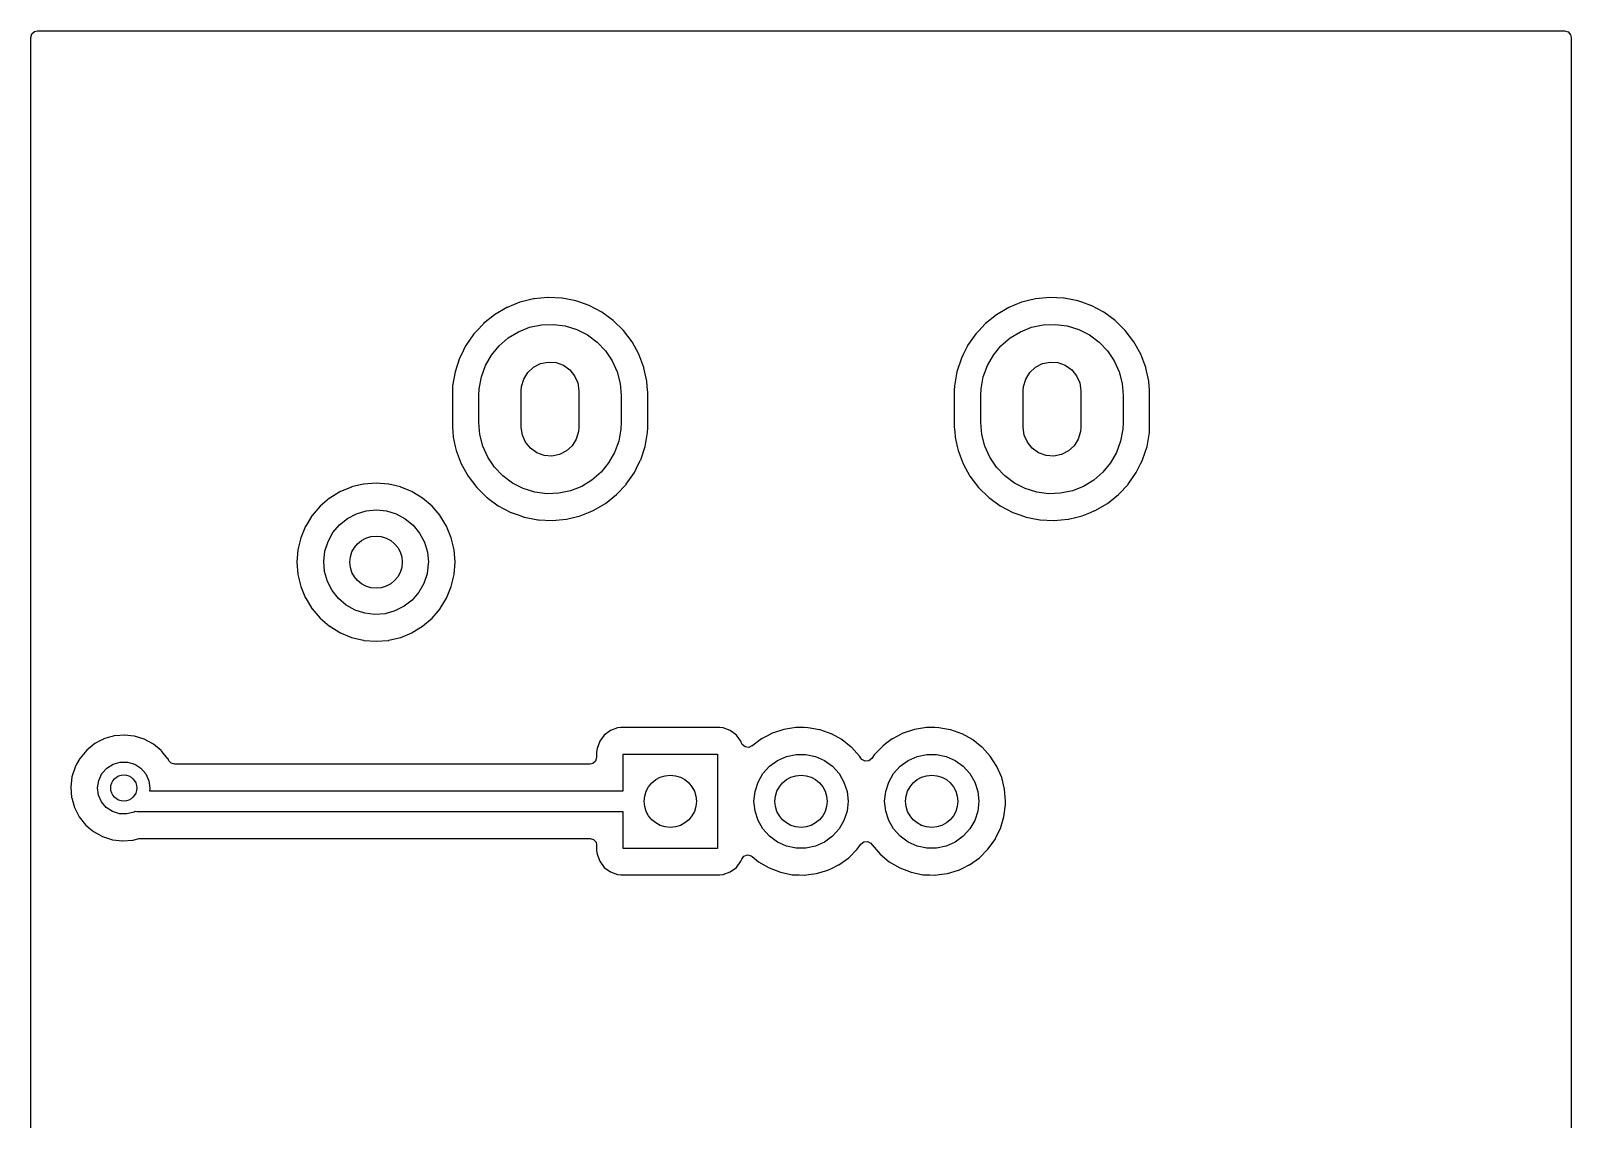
# Model space of a CAD drawing. Extents: x 87 to 116, y -228 to -39.
# Drawn here: x 86.87 to 116.33, y -59.42 to -38.61 of the extents above; entities that cross this region are included whole.
import ezdxf

# ---------------------------------------------------------------- set-up
doc = ezdxf.new("R2010")
doc.units = 0
doc.layers.add('BLACK', color=7, linetype='CONTINUOUS')

msp = doc.modelspace()

# ---------------------------------------------------------------- linework, layer by layer
at = {"layer": 'BLACK', "linetype": 'CONTINUOUS'}
for p, q in [((86.8685, -38.7345), (86.8885, -38.6664)), ((86.8685, -227.965), (86.8685, -38.7345)), ((86.8885, -38.6664), (86.9422, -38.6199)), ((86.9422, -38.6199), (86.9945, -38.6085)), ((86.9945, -38.6085), (116.206, -38.6085)), ((116.206, -38.6085), (116.274, -38.6285)), ((116.274, -38.6285), (116.32, -38.6822)), ((116.32, -38.6822), (116.331, -38.7345)), ((116.331, -38.7345), (116.331, -227.965)), ((95.9728, -43.899), (95.7388, -44.036)), ((95.9771, -43.8973), (95.9728, -43.899)), ((96.2199, -43.7989), (95.9771, -43.8973)), ((96.2242, -43.7972), (96.2199, -43.7989)), ((96.2199, -43.7989), (96.2199, -43.7989)), ((96.3531, -43.7656), (96.2242, -43.7972)), ((96.4831, -43.7338), (96.3531, -43.7656)), ((96.4876, -43.7327), (96.4831, -43.7338)), ((96.4831, -43.7338), (96.4831, -43.7338)), ((96.7575, -43.707), (96.4876, -43.7327)), ((96.7621, -43.7072), (96.7575, -43.707)), ((97.0238, -43.7202), (96.7621, -43.7072)), ((96.7621, -43.7072), (96.7621, -43.7072)), ((97.0283, -43.7205), (97.0238, -43.7202)), ((97.0238, -43.7202), (97.0238, -43.7202)), ((97.0328, -43.7213), (97.0283, -43.7205)), ((97.1963, -43.7536), (97.0328, -43.7213)), ((97.0328, -43.7213), (97.0328, -43.7213)), ((97.2944, -43.7729), (97.1963, -43.7536)), ((97.368, -43.7989), (97.2944, -43.7729)), ((97.5457, -43.8617), (97.368, -43.7989)), ((97.5458, -43.8617), (97.5457, -43.8617)), ((97.5501, -43.8632), (97.5458, -43.8617)), ((97.79, -43.9895), (97.5501, -43.8632)), ((105.573, -43.899), (105.339, -44.036)), ((105.577, -43.8973), (105.573, -43.899)), ((105.82, -43.7989), (105.577, -43.8973)), ((105.824, -43.7972), (105.82, -43.7989)), ((105.82, -43.7989), (105.82, -43.7989)), ((105.953, -43.7656), (105.824, -43.7972)), ((106.083, -43.7338), (105.953, -43.7656)), ((106.088, -43.7327), (106.083, -43.7338)), ((106.083, -43.7338), (106.083, -43.7338)), ((106.357, -43.707), (106.088, -43.7327)), ((106.362, -43.7072), (106.357, -43.707)), ((106.624, -43.7202), (106.362, -43.7072)), ((106.362, -43.7072), (106.362, -43.7072)), ((106.628, -43.7205), (106.624, -43.7202)), ((106.624, -43.7202), (106.624, -43.7202)), ((106.633, -43.7213), (106.628, -43.7205)), ((106.796, -43.7536), (106.633, -43.7213)), ((106.633, -43.7213), (106.633, -43.7213)), ((106.894, -43.7729), (106.796, -43.7536)), ((106.968, -43.7989), (106.894, -43.7729)), ((107.146, -43.8617), (106.968, -43.7989)), ((107.15, -43.8632), (107.146, -43.8617)), ((107.146, -43.8617), (107.146, -43.8617)), ((107.39, -43.9895), (107.15, -43.8632)), ((95.7388, -44.036), (95.5271, -44.2054)), ((98.0093, -44.149), (97.79, -43.9895)), ((98.2032, -44.3386), (98.0093, -44.149)), ((105.339, -44.036), (105.127, -44.2054)), ((107.609, -44.149), (107.39, -43.9895)), ((107.803, -44.3386), (107.609, -44.149)), ((95.342, -44.4035), (95.1874, -44.6263)), ((95.3992, -44.3422), (95.342, -44.4035)), ((95.5239, -44.2087), (95.3992, -44.3422)), ((95.5271, -44.2054), (95.5239, -44.2087)), ((95.825, -44.6319), (95.9987, -44.4811)), ((95.9987, -44.4811), (96.1953, -44.3618)), ((96.1953, -44.3618), (96.4092, -44.2774)), ((96.4092, -44.2774), (96.6343, -44.2301)), ((96.6343, -44.2301), (96.8641, -44.2215)), ((96.8641, -44.2215), (97.092, -44.2517)), ((97.092, -44.2517), (97.3117, -44.3199)), ((97.3117, -44.3199), (97.5167, -44.4241)), ((97.5167, -44.4241), (97.7012, -44.5614)), ((98.3677, -44.5541), (98.2032, -44.3386)), ((104.942, -44.4035), (104.787, -44.6263)), ((104.999, -44.3422), (104.942, -44.4035)), ((105.124, -44.2087), (104.999, -44.3422)), ((105.127, -44.2054), (105.124, -44.2087)), ((105.425, -44.6319), (105.599, -44.4811)), ((105.599, -44.4811), (105.795, -44.3618)), ((105.795, -44.3618), (106.009, -44.2774)), ((106.009, -44.2774), (106.234, -44.2301)), ((106.234, -44.2301), (106.464, -44.2215)), ((106.464, -44.2215), (106.692, -44.2517)), ((106.692, -44.2517), (106.912, -44.3199)), ((106.912, -44.3199), (107.117, -44.4241)), ((107.117, -44.4241), (107.301, -44.5614)), ((107.968, -44.5541), (107.803, -44.3386)), ((95.1854, -44.6304), (95.1033, -44.7955)), ((95.1874, -44.6263), (95.1854, -44.6304)), ((95.1854, -44.6304), (95.1854, -44.6304)), ((95.6792, -44.8097), (95.825, -44.6319)), ((97.7012, -44.5614), (97.8599, -44.7278)), ((97.8599, -44.7278), (97.9883, -44.9186)), ((98.4993, -44.7912), (98.3677, -44.5541)), ((104.785, -44.6304), (104.703, -44.7955)), ((104.787, -44.6263), (104.785, -44.6304)), ((104.785, -44.6304), (104.785, -44.6304)), ((105.279, -44.8097), (105.425, -44.6319)), ((107.301, -44.5614), (107.46, -44.7278)), ((107.46, -44.7278), (107.588, -44.9186)), ((108.099, -44.7912), (107.968, -44.5541)), ((95.0666, -44.8691), (94.9822, -45.1268)), ((95.1033, -44.7955), (95.0666, -44.8691)), ((95.487, -45.2257), (95.5654, -45.0095)), ((95.5654, -45.0095), (95.6792, -44.8097)), ((96.3762, -45.1394), (96.4861, -45.0384)), ((96.4861, -45.0384), (96.6191, -44.9706)), ((96.6191, -44.9706), (96.7655, -44.9411)), ((96.7655, -44.9411), (96.9144, -44.952)), ((96.9144, -44.952), (97.0548, -45.0026)), ((97.0548, -45.0026), (97.1765, -45.0891)), ((97.9883, -44.9186), (98.0828, -45.1283)), ((98.5954, -45.0448), (98.4993, -44.7912)), ((98.5964, -45.0492), (98.5954, -45.0448)), ((98.6529, -45.3051), (98.5964, -45.0492)), ((98.5964, -45.0492), (98.5964, -45.0492)), ((104.667, -44.8691), (104.582, -45.1268)), ((104.703, -44.7955), (104.667, -44.8691)), ((105.087, -45.2257), (105.165, -45.0095)), ((105.165, -45.0095), (105.279, -44.8097)), ((105.976, -45.1394), (106.086, -45.0384)), ((106.086, -45.0384), (106.219, -44.9706)), ((106.219, -44.9706), (106.365, -44.9411)), ((106.365, -44.9411), (106.514, -44.952)), ((106.514, -44.952), (106.655, -45.0026)), ((106.655, -45.0026), (106.777, -45.0891)), ((107.588, -44.9186), (107.683, -45.1283)), ((108.195, -45.0448), (108.099, -44.7912)), ((108.196, -45.0492), (108.195, -45.0448)), ((108.253, -45.3051), (108.196, -45.0492)), ((108.196, -45.0492), (108.196, -45.0492)), ((94.9822, -45.1268), (94.9358, -45.3939)), ((95.446, -45.452), (95.487, -45.2257)), ((96.2559, -45.4097), (96.2976, -45.2663)), ((96.2976, -45.2663), (96.3762, -45.1394)), ((97.1765, -45.0891), (97.2704, -45.2051)), ((97.2704, -45.2051), (97.3297, -45.3421)), ((97.3297, -45.3421), (97.35, -45.49)), ((98.0828, -45.1283), (98.1406, -45.3509)), ((98.1406, -45.3509), (98.16, -45.58)), ((98.6539, -45.3095), (98.6529, -45.3051)), ((98.6542, -45.3141), (98.6539, -45.3095)), ((98.6663, -45.4812), (98.6542, -45.3141)), ((104.582, -45.1268), (104.536, -45.3939)), ((105.046, -45.452), (105.087, -45.2257)), ((105.856, -45.4097), (105.898, -45.2663)), ((105.898, -45.2663), (105.976, -45.1394)), ((106.777, -45.0891), (106.87, -45.2051)), ((106.87, -45.2051), (106.93, -45.3421)), ((106.93, -45.3421), (106.95, -45.49)), ((107.683, -45.1283), (107.741, -45.3509)), ((107.741, -45.3509), (107.76, -45.58)), ((108.254, -45.3095), (108.253, -45.3051)), ((108.254, -45.3141), (108.254, -45.3095)), ((108.266, -45.4812), (108.254, -45.3141)), ((94.9358, -45.3939), (94.9315, -45.4796)), ((94.9315, -45.4796), (94.9315, -46.1689)), ((95.44, -45.58), (95.446, -45.452)), ((95.44, -46.1), (95.44, -45.58)), ((96.25, -45.49), (96.2559, -45.4097)), ((96.25, -46.19), (96.25, -45.49)), ((97.35, -45.49), (97.35, -46.19)), ((98.16, -45.58), (98.16, -46.1)), ((98.6685, -45.5111), (98.6663, -45.4812)), ((98.6685, -46.2004), (98.6685, -45.5111)), ((104.536, -45.3939), (104.531, -45.4796)), ((104.531, -45.4796), (104.531, -46.1689)), ((105.04, -45.58), (105.046, -45.452)), ((105.04, -46.1), (105.04, -45.58)), ((105.85, -45.49), (105.856, -45.4097)), ((105.85, -46.19), (105.85, -45.49)), ((106.95, -45.49), (106.95, -46.19)), ((107.76, -45.58), (107.76, -46.1)), ((108.268, -45.5111), (108.266, -45.4812)), ((108.268, -46.2004), (108.268, -45.5111)), ((94.9315, -46.1689), (94.9317, -46.1712)), ((94.9317, -46.1712), (94.9317, -46.1712)), ((94.9317, -46.1712), (94.9397, -46.2822)), ((95.4594, -46.3291), (95.44, -46.1)), ((96.2703, -46.3379), (96.25, -46.19)), ((97.35, -46.19), (97.3441, -46.2703)), ((98.154, -46.228), (98.113, -46.4543)), ((98.16, -46.1), (98.154, -46.228)), ((98.6642, -46.2861), (98.6685, -46.2004)), ((104.531, -46.1689), (104.532, -46.1712)), ((104.532, -46.1712), (104.54, -46.2822)), ((104.532, -46.1712), (104.532, -46.1712)), ((105.059, -46.3291), (105.04, -46.1)), ((105.87, -46.3379), (105.85, -46.19)), ((106.95, -46.19), (106.944, -46.2703)), ((107.754, -46.228), (107.713, -46.4543)), ((107.76, -46.1), (107.754, -46.228)), ((108.264, -46.2861), (108.268, -46.2004)), ((94.9397, -46.2822), (94.9461, -46.3705)), ((94.9461, -46.3705), (94.9471, -46.3749)), ((94.9471, -46.3749), (94.9471, -46.3749)), ((94.9471, -46.3749), (94.9865, -46.5532)), ((95.5172, -46.5517), (95.4594, -46.3291)), ((96.3295, -46.4749), (96.2703, -46.3379)), ((96.4235, -46.5909), (96.3295, -46.4749)), ((97.2238, -46.5406), (97.1139, -46.6416)), ((97.3024, -46.4137), (97.2238, -46.5406)), ((97.3441, -46.2703), (97.3024, -46.4137)), ((98.113, -46.4543), (98.0346, -46.6705)), ((98.6178, -46.5532), (98.6642, -46.2861)), ((104.54, -46.2822), (104.546, -46.3705)), ((104.546, -46.3705), (104.547, -46.3749)), ((104.547, -46.3749), (104.547, -46.3749)), ((104.547, -46.3749), (104.586, -46.5532)), ((105.117, -46.5517), (105.059, -46.3291)), ((105.93, -46.4749), (105.87, -46.3379)), ((106.023, -46.5909), (105.93, -46.4749)), ((106.824, -46.5406), (106.714, -46.6416)), ((106.902, -46.4137), (106.824, -46.5406)), ((106.944, -46.2703), (106.902, -46.4137)), ((107.713, -46.4543), (107.635, -46.6705)), ((108.218, -46.5532), (108.264, -46.2861)), ((94.9865, -46.5532), (95.0046, -46.6352)), ((95.0046, -46.6352), (95.1007, -46.8888)), ((95.6117, -46.7614), (95.5172, -46.5517)), ((95.7401, -46.9522), (95.6117, -46.7614)), ((96.5452, -46.6774), (96.4235, -46.5909)), ((96.6856, -46.728), (96.5452, -46.6774)), ((96.8345, -46.7389), (96.6856, -46.728)), ((96.9809, -46.7094), (96.8345, -46.7389)), ((97.1139, -46.6416), (96.9809, -46.7094)), ((98.0346, -46.6705), (97.9208, -46.8703)), ((98.4946, -46.8888), (98.5313, -46.815)), ((98.5313, -46.815), (98.5334, -46.8109)), ((98.5313, -46.815), (98.5313, -46.815)), ((98.5334, -46.8109), (98.6178, -46.5532)), ((104.586, -46.5532), (104.605, -46.6352)), ((104.605, -46.6352), (104.701, -46.8888)), ((105.212, -46.7614), (105.117, -46.5517)), ((105.34, -46.9522), (105.212, -46.7614)), ((106.145, -46.6774), (106.023, -46.5909)), ((106.286, -46.728), (106.145, -46.6774)), ((106.435, -46.7389), (106.286, -46.728)), ((106.581, -46.7094), (106.435, -46.7389)), ((106.714, -46.6416), (106.581, -46.7094)), ((107.635, -46.6705), (107.521, -46.8703)), ((108.095, -46.8888), (108.131, -46.815)), ((108.131, -46.815), (108.133, -46.8109)), ((108.131, -46.815), (108.131, -46.815)), ((108.133, -46.8109), (108.218, -46.5532)), ((95.1007, -46.8888), (95.2323, -47.1259)), ((95.2323, -47.1259), (95.3968, -47.3414)), ((95.8988, -47.1186), (95.7401, -46.9522)), ((96.0833, -47.2559), (95.8988, -47.1186)), ((97.775, -47.0481), (97.6013, -47.1989)), ((97.9208, -46.8703), (97.775, -47.0481)), ((98.258, -47.2765), (98.4126, -47.0537)), ((98.4126, -47.0537), (98.4946, -46.8888)), ((104.701, -46.8888), (104.832, -47.1259)), ((104.832, -47.1259), (104.997, -47.3414)), ((105.499, -47.1186), (105.34, -46.9522)), ((105.683, -47.2559), (105.499, -47.1186)), ((107.375, -47.0481), (107.201, -47.1989)), ((107.521, -46.8703), (107.375, -47.0481)), ((107.858, -47.2765), (108.013, -47.0537)), ((108.013, -47.0537), (108.095, -46.8888)), ((92.7808, -47.4223), (92.5868, -47.5412)), ((92.785, -47.4198), (92.7808, -47.4223)), ((92.7896, -47.4179), (92.785, -47.4198)), ((92.9998, -47.3308), (92.7896, -47.4179)), ((92.7896, -47.4179), (92.7896, -47.4179)), ((93.0044, -47.3289), (92.9998, -47.3308)), ((92.9998, -47.3308), (92.9998, -47.3308)), ((93.0846, -47.3096), (93.0044, -47.3289)), ((93.2305, -47.2746), (93.0846, -47.3096)), ((93.2353, -47.2735), (93.2305, -47.2746)), ((93.2305, -47.2746), (93.2305, -47.2746)), ((93.472, -47.2548), (93.2353, -47.2735)), ((93.7087, -47.2735), (93.472, -47.2548)), ((93.7135, -47.2746), (93.7087, -47.2735)), ((93.8594, -47.3096), (93.7135, -47.2746)), ((93.7135, -47.2746), (93.7135, -47.2746)), ((93.9396, -47.3289), (93.8594, -47.3096)), ((93.9442, -47.3308), (93.9396, -47.3289)), ((94.1544, -47.4179), (93.9442, -47.3308)), ((93.9442, -47.3308), (93.9442, -47.3308)), ((94.159, -47.4198), (94.1544, -47.4179)), ((94.1544, -47.4179), (94.1544, -47.4179)), ((94.1632, -47.4223), (94.159, -47.4198)), ((94.3572, -47.5412), (94.1632, -47.4223)), ((95.3968, -47.3414), (95.5907, -47.531)), ((96.2883, -47.3601), (96.0833, -47.2559)), ((96.508, -47.4283), (96.2883, -47.3601)), ((96.7359, -47.4585), (96.508, -47.4283)), ((97.1908, -47.4026), (96.9657, -47.4499)), ((97.4047, -47.3182), (97.1908, -47.4026)), ((97.6013, -47.1989), (97.4047, -47.3182)), ((98.0768, -47.4705), (98.2549, -47.2798)), ((98.2549, -47.2798), (98.258, -47.2765)), ((98.2549, -47.2798), (98.2549, -47.2798)), ((104.997, -47.3414), (105.191, -47.531)), ((105.888, -47.3601), (105.683, -47.2559)), ((106.108, -47.4283), (105.888, -47.3601)), ((106.336, -47.4585), (106.108, -47.4283)), ((106.791, -47.4026), (106.566, -47.4499)), ((107.005, -47.3182), (106.791, -47.4026)), ((107.201, -47.1989), (107.005, -47.3182)), ((107.677, -47.4705), (107.855, -47.2798)), ((107.855, -47.2798), (107.858, -47.2765)), ((107.855, -47.2798), (107.855, -47.2798)), ((92.402, -47.698), (92.2478, -47.8786)), ((92.5826, -47.5438), (92.402, -47.698)), ((92.5868, -47.5412), (92.5826, -47.5438)), ((92.5868, -47.5412), (92.5868, -47.5412)), ((94.3614, -47.5438), (94.3572, -47.5412)), ((94.3572, -47.5412), (94.3572, -47.5412)), ((94.542, -47.698), (94.3614, -47.5438)), ((94.6962, -47.8786), (94.542, -47.698)), ((95.5907, -47.531), (95.5944, -47.5337)), ((95.5944, -47.5337), (95.5944, -47.5337)), ((95.5944, -47.5337), (95.6128, -47.547)), ((95.6128, -47.547), (95.81, -47.6905)), ((95.81, -47.6905), (96.0499, -47.8168)), ((96.9657, -47.4499), (96.7359, -47.4585)), ((97.6272, -47.781), (97.8612, -47.644)), ((97.8612, -47.644), (98.0729, -47.4746)), ((98.0729, -47.4746), (98.0768, -47.4705)), ((105.191, -47.531), (105.194, -47.5337)), ((105.194, -47.5337), (105.194, -47.5337)), ((105.194, -47.5337), (105.213, -47.547)), ((105.213, -47.547), (105.41, -47.6905)), ((105.41, -47.6905), (105.65, -47.8168)), ((106.566, -47.4499), (106.336, -47.4585)), ((107.227, -47.781), (107.461, -47.644)), ((107.461, -47.644), (107.673, -47.4746)), ((107.673, -47.4746), (107.677, -47.4705)), ((92.2452, -47.8828), (92.1263, -48.0768)), ((92.2478, -47.8786), (92.2452, -47.8828)), ((92.2452, -47.8828), (92.2452, -47.8828)), ((92.7723, -48.0535), (92.9244, -47.9312)), ((92.9244, -47.9312), (93.0974, -47.8408)), ((93.0974, -47.8408), (93.2846, -47.7857)), ((93.2846, -47.7857), (93.479, -47.768)), ((93.479, -47.768), (93.6731, -47.7884)), ((93.6731, -47.7884), (93.8595, -47.8461)), ((93.8595, -47.8461), (94.0312, -47.939)), ((94.0312, -47.939), (94.1816, -48.0634)), ((94.6988, -47.8828), (94.6962, -47.8786)), ((94.8177, -48.0768), (94.6988, -47.8828)), ((94.6988, -47.8828), (94.6988, -47.8828)), ((96.0499, -47.8168), (96.0542, -47.8183)), ((96.0542, -47.8183), (96.0543, -47.8183)), ((96.0543, -47.8183), (96.1871, -47.8652)), ((96.1871, -47.8652), (96.3056, -47.9071)), ((96.3056, -47.9071), (96.4037, -47.9264)), ((96.4037, -47.9264), (96.5672, -47.9587)), ((96.5672, -47.9587), (96.5672, -47.9587)), ((96.5672, -47.9587), (96.5717, -47.9595)), ((96.5717, -47.9595), (96.5762, -47.9598)), ((96.5762, -47.9598), (96.5762, -47.9598)), ((96.5762, -47.9598), (96.8379, -47.9728)), ((96.8379, -47.9728), (96.8379, -47.9728)), ((96.8379, -47.9728), (96.8425, -47.973)), ((96.8425, -47.973), (97.1124, -47.9473)), ((97.1124, -47.9473), (97.1169, -47.9462)), ((97.1169, -47.9462), (97.2766, -47.9071)), ((97.1169, -47.9462), (97.1169, -47.9462)), ((97.2766, -47.9071), (97.3758, -47.8828)), ((97.3758, -47.8828), (97.535, -47.8183)), ((97.535, -47.8183), (97.6229, -47.7827)), ((97.6229, -47.7827), (97.6272, -47.781)), ((97.6229, -47.7827), (97.6229, -47.7827)), ((105.65, -47.8168), (105.654, -47.8183)), ((105.654, -47.8183), (105.654, -47.8183)), ((105.654, -47.8183), (105.787, -47.8652)), ((105.787, -47.8652), (105.906, -47.9071)), ((105.906, -47.9071), (106.004, -47.9264)), ((106.004, -47.9264), (106.167, -47.9587)), ((106.167, -47.9587), (106.167, -47.9587)), ((106.167, -47.9587), (106.172, -47.9595)), ((106.172, -47.9595), (106.176, -47.9598)), ((106.176, -47.9598), (106.176, -47.9598)), ((106.176, -47.9598), (106.438, -47.9728)), ((106.438, -47.9728), (106.438, -47.9728)), ((106.438, -47.9728), (106.443, -47.973)), ((106.443, -47.973), (106.712, -47.9473)), ((106.712, -47.9473), (106.717, -47.9462)), ((106.717, -47.9462), (106.877, -47.9071)), ((106.717, -47.9462), (106.717, -47.9462)), ((106.877, -47.9071), (106.976, -47.8828)), ((106.976, -47.8828), (107.135, -47.8183)), ((107.135, -47.8183), (107.223, -47.7827)), ((107.223, -47.7827), (107.227, -47.781)), ((107.223, -47.7827), (107.223, -47.7827)), ((92.0329, -48.3004), (91.9775, -48.5313)), ((92.1238, -48.081), (92.0329, -48.3004)), ((92.1263, -48.0768), (92.1238, -48.081)), ((92.5529, -48.3741), (92.6469, -48.203)), ((92.6469, -48.203), (92.7723, -48.0535)), ((94.1816, -48.0634), (94.3049, -48.2146)), ((94.3049, -48.2146), (94.3965, -48.3869)), ((94.8202, -48.081), (94.8177, -48.0768)), ((94.9111, -48.3004), (94.8202, -48.081)), ((94.9665, -48.5313), (94.9111, -48.3004)), ((91.9775, -48.5313), (91.9588, -48.768)), ((92.4721, -48.754), (92.4939, -48.5601)), ((92.4939, -48.5601), (92.5529, -48.3741)), ((94.3965, -48.3869), (94.453, -48.5738)), ((94.453, -48.5738), (94.472, -48.768)), ((94.9852, -48.768), (94.9665, -48.5313)), ((91.9588, -48.768), (91.9775, -49.0047)), ((92.4884, -48.9485), (92.4721, -48.754)), ((94.4716, -48.7959), (94.4471, -48.9895)), ((94.472, -48.768), (94.4716, -48.7959)), ((94.9665, -49.0047), (94.9852, -48.768)), ((91.9775, -49.0047), (92.0329, -49.2356)), ((92.5422, -49.1361), (92.4884, -48.9485)), ((92.6314, -49.3097), (92.5422, -49.1361)), ((94.3855, -49.1747), (94.2891, -49.3444)), ((94.4471, -48.9895), (94.3855, -49.1747)), ((94.9111, -49.2356), (94.9665, -49.0047)), ((92.0329, -49.2356), (92.1238, -49.455)), ((92.1238, -49.455), (92.1263, -49.4592)), ((92.1263, -49.4592), (92.2452, -49.6532)), ((92.7527, -49.4627), (92.6314, -49.3097)), ((92.9013, -49.5891), (92.7527, -49.4627)), ((94.1616, -49.4922), (94.0078, -49.6123)), ((94.2891, -49.3444), (94.1616, -49.4922)), ((94.6988, -49.6532), (94.8177, -49.4592)), ((94.8177, -49.4592), (94.8202, -49.455)), ((94.8202, -49.455), (94.9111, -49.2356)), ((92.2452, -49.6532), (92.2452, -49.6532)), ((92.2452, -49.6532), (92.2478, -49.6574)), ((92.2478, -49.6574), (92.402, -49.838)), ((93.0717, -49.6844), (92.9013, -49.5891)), ((93.2573, -49.7447), (93.0717, -49.6844)), ((93.4511, -49.7678), (93.2573, -49.7447)), ((93.6456, -49.7528), (93.4511, -49.7678)), ((93.8336, -49.7003), (93.6456, -49.7528)), ((94.0078, -49.6123), (93.8336, -49.7003)), ((94.542, -49.838), (94.6962, -49.6574)), ((94.6962, -49.6574), (94.6988, -49.6532)), ((94.6988, -49.6532), (94.6988, -49.6532)), ((92.402, -49.838), (92.5826, -49.9922)), ((92.5826, -49.9922), (92.5868, -49.9948)), ((92.5868, -49.9948), (92.5868, -49.9948)), ((92.5868, -49.9948), (92.7808, -50.1137)), ((94.1632, -50.1137), (94.3572, -49.9948)), ((94.3572, -49.9948), (94.3614, -49.9922)), ((94.3572, -49.9948), (94.3572, -49.9948)), ((94.3614, -49.9922), (94.542, -49.838)), ((92.7808, -50.1137), (92.785, -50.1162)), ((92.785, -50.1162), (92.7896, -50.1181)), ((92.7896, -50.1181), (92.7896, -50.1181)), ((92.7896, -50.1181), (92.9998, -50.2052)), ((92.9998, -50.2052), (93.0044, -50.2071)), ((93.0044, -50.2071), (93.0846, -50.2264)), ((93.0846, -50.2264), (93.2305, -50.2614)), ((93.2305, -50.2614), (93.2305, -50.2614)), ((93.2305, -50.2614), (93.2353, -50.2625)), ((93.2353, -50.2625), (93.472, -50.2812)), ((93.472, -50.2812), (93.7087, -50.2625)), ((93.7087, -50.2625), (93.7135, -50.2614)), ((93.7135, -50.2614), (93.8594, -50.2264)), ((93.7135, -50.2614), (93.7135, -50.2614)), ((93.8594, -50.2264), (93.9396, -50.2071)), ((93.9396, -50.2071), (93.9442, -50.2052)), ((93.9442, -50.2052), (94.1544, -50.1181)), ((94.1544, -50.1181), (94.159, -50.1162)), ((94.1544, -50.1181), (94.1544, -50.1181)), ((94.159, -50.1162), (94.1632, -50.1137)), ((88.2664, -52.1464), (88.2609, -52.1493)), ((88.3451, -52.1232), (88.2664, -52.1464)), ((88.4502, -52.0923), (88.3451, -52.1232)), ((88.4561, -52.0906), (88.4502, -52.0923)), ((88.4502, -52.0923), (88.4502, -52.0923)), ((88.4622, -52.09), (88.4561, -52.0906)), ((88.4623, -52.09), (88.4622, -52.09)), ((88.5706, -52.0802), (88.4623, -52.09)), ((88.6531, -52.0726), (88.5706, -52.0802)), ((88.6592, -52.0733), (88.6531, -52.0726)), ((88.8436, -52.0927), (88.6592, -52.0733)), ((88.6592, -52.0733), (88.6592, -52.0733)), ((88.8498, -52.0933), (88.8436, -52.0927)), ((88.8436, -52.0927), (88.8436, -52.0927)), ((89.0387, -52.1518), (88.8498, -52.0933)), ((97.8367, -52.0767), (97.7494, -52.1933)), ((97.9533, -51.9894), (97.8367, -52.0767)), ((98.0897, -51.9383), (97.9533, -51.9894)), ((98.1519, -51.9315), (98.0897, -51.9383)), ((100.048, -51.9315), (98.1519, -51.9315)), ((100.11, -51.9383), (100.048, -51.9315)), ((100.247, -51.9894), (100.11, -51.9383)), ((100.363, -52.0767), (100.247, -51.9894)), ((100.451, -52.1933), (100.363, -52.0767)), ((100.843, -52.1472), (100.662, -52.2831)), ((100.847, -52.1441), (100.843, -52.1472)), ((100.843, -52.1472), (100.843, -52.1472)), ((100.944, -52.0933), (100.847, -52.1441)), ((101.048, -52.0395), (100.944, -52.0933)), ((101.052, -52.0371), (101.048, -52.0395)), ((101.048, -52.0395), (101.048, -52.0395)), ((101.272, -51.9651), (101.052, -52.0371)), ((101.501, -51.9301), (101.272, -51.9651)), ((101.507, -51.9302), (101.501, -51.9301)), ((101.66, -51.9321), (101.507, -51.9302)), ((101.507, -51.9302), (101.507, -51.9302)), ((101.733, -51.9329), (101.66, -51.9321)), ((101.738, -51.9338), (101.733, -51.9329)), ((101.738, -51.9339), (101.738, -51.9338)), ((101.956, -51.9727), (101.738, -51.9339)), ((101.961, -51.9736), (101.956, -51.9727)), ((101.956, -51.9727), (101.956, -51.9727)), ((101.966, -51.9753), (101.961, -51.9736)), ((102.174, -52.0491), (101.966, -51.9753)), ((101.966, -51.9753), (101.966, -51.9753)), ((102.174, -52.0492), (102.174, -52.0491)), ((102.179, -52.0509), (102.174, -52.0492)), ((102.184, -52.0534), (102.179, -52.0509)), ((102.378, -52.1603), (102.184, -52.0534)), ((102.184, -52.0534), (102.184, -52.0534)), ((103.343, -52.1472), (103.215, -52.2429)), ((103.347, -52.1441), (103.343, -52.1472)), ((103.343, -52.1472), (103.343, -52.1472)), ((103.444, -52.0933), (103.347, -52.1441)), ((103.548, -52.0395), (103.444, -52.0933)), ((103.552, -52.0371), (103.548, -52.0395)), ((103.548, -52.0395), (103.548, -52.0395)), ((103.772, -51.9651), (103.552, -52.0371)), ((104.001, -51.9301), (103.772, -51.9651)), ((104.007, -51.9302), (104.001, -51.9301)), ((104.16, -51.9321), (104.007, -51.9302)), ((104.007, -51.9302), (104.007, -51.9302)), ((104.233, -51.9329), (104.16, -51.9321)), ((104.238, -51.9338), (104.233, -51.9329)), ((104.238, -51.9339), (104.238, -51.9338)), ((104.456, -51.9727), (104.238, -51.9339)), ((104.461, -51.9736), (104.456, -51.9727)), ((104.456, -51.9727), (104.456, -51.9727)), ((104.466, -51.9753), (104.461, -51.9736)), ((104.674, -52.0491), (104.466, -51.9753)), ((104.466, -51.9753), (104.466, -51.9753)), ((104.674, -52.0492), (104.674, -52.0491)), ((104.679, -52.0509), (104.674, -52.0492)), ((104.684, -52.0534), (104.679, -52.0509)), ((104.878, -52.1603), (104.684, -52.0534)), ((104.684, -52.0534), (104.684, -52.0534)), ((87.937, -52.362), (87.8098, -52.5135)), ((88.0911, -52.238), (87.937, -52.362)), ((88.1904, -52.1861), (88.0911, -52.238)), ((88.2609, -52.1493), (88.1904, -52.1861)), ((88.2609, -52.1493), (88.2609, -52.1493)), ((89.2127, -52.2459), (89.0387, -52.1518)), ((89.2174, -52.2498), (89.2127, -52.2459)), ((89.3587, -52.3667), (89.2174, -52.2498)), ((89.2174, -52.2498), (89.2174, -52.2498)), ((89.3651, -52.3719), (89.3587, -52.3667)), ((89.369, -52.3767), (89.3651, -52.3719)), ((89.3813, -52.3919), (89.369, -52.3767)), ((89.369, -52.3767), (89.369, -52.3767)), ((89.4901, -52.5252), (89.3813, -52.3919)), ((97.6983, -52.3297), (97.6915, -52.3919)), ((97.6915, -52.3919), (97.6915, -52.5055)), ((97.7494, -52.1933), (97.6983, -52.3297)), ((98.2, -53.14), (98.2, -52.44)), ((98.2, -52.44), (100, -52.44)), ((100, -52.44), (100, -54.24)), ((100.454, -52.2017), (100.451, -52.1933)), ((100.464, -52.2299), (100.454, -52.2017)), ((100.454, -52.2017), (100.454, -52.2017)), ((100.477, -52.255), (100.464, -52.2299)), ((100.531, -52.3009), (100.477, -52.255)), ((100.602, -52.3101), (100.531, -52.3009)), ((100.661, -52.2822), (100.602, -52.3101)), ((100.662, -52.2831), (100.661, -52.2822)), ((102.382, -52.1628), (102.378, -52.1603)), ((102.378, -52.1603), (102.378, -52.1603)), ((102.386, -52.166), (102.382, -52.1628)), ((102.56, -52.3032), (102.386, -52.166)), ((102.386, -52.166), (102.386, -52.166)), ((102.564, -52.3064), (102.56, -52.3032)), ((102.56, -52.3032), (102.56, -52.3032)), ((102.72, -52.4777), (102.564, -52.3064)), ((103.162, -52.2831), (103.002, -52.4506)), ((103.215, -52.2429), (103.162, -52.2831)), ((104.882, -52.1628), (104.878, -52.1603)), ((104.878, -52.1603), (104.878, -52.1603)), ((104.886, -52.166), (104.882, -52.1628)), ((105.06, -52.3032), (104.886, -52.166)), ((104.886, -52.166), (104.886, -52.166)), ((105.064, -52.3064), (105.06, -52.3032)), ((105.06, -52.3032), (105.06, -52.3032)), ((105.22, -52.4777), (105.064, -52.3064)), ((87.7146, -52.6868), (87.6548, -52.8753)), ((87.745, -52.6315), (87.7146, -52.6868)), ((87.8069, -52.5189), (87.745, -52.6315)), ((87.8098, -52.5135), (87.8069, -52.5189)), ((87.8069, -52.5189), (87.8069, -52.5189)), ((88.2281, -52.8115), (88.3219, -52.7052)), ((88.3219, -52.7052), (88.4418, -52.6296)), ((88.4418, -52.6296), (88.5781, -52.5906)), ((88.5781, -52.5906), (88.7199, -52.5915)), ((88.7199, -52.5915), (88.8557, -52.6321)), ((88.8557, -52.6321), (88.9747, -52.7092)), ((88.9747, -52.7092), (89.0672, -52.8166)), ((89.493, -52.5306), (89.4901, -52.5252)), ((89.511, -52.5647), (89.493, -52.5306)), ((89.5542, -52.6115), (89.511, -52.5647)), ((89.6223, -52.6315), (89.5542, -52.6115)), ((97.5655, -52.6315), (89.6223, -52.6315)), ((97.6178, -52.6201), (97.5655, -52.6315)), ((97.6715, -52.5736), (97.6178, -52.6201)), ((97.6915, -52.5055), (97.6715, -52.5736)), ((100.872, -52.811), (100.998, -52.6712)), ((100.998, -52.6712), (101.15, -52.5606)), ((101.15, -52.5606), (101.322, -52.484)), ((101.322, -52.484), (101.506, -52.4449)), ((101.506, -52.4449), (101.694, -52.4449)), ((101.694, -52.4449), (101.878, -52.484)), ((101.878, -52.484), (102.05, -52.5606)), ((102.05, -52.5606), (102.202, -52.6712)), ((102.202, -52.6712), (102.328, -52.811)), ((102.723, -52.482), (102.72, -52.4777)), ((102.745, -52.5166), (102.723, -52.482)), ((102.723, -52.482), (102.723, -52.482)), ((102.766, -52.5411), (102.745, -52.5166)), ((102.829, -52.5723), (102.766, -52.5411)), ((102.9, -52.5642), (102.829, -52.5723)), ((102.955, -52.5192), (102.9, -52.5642)), ((103.002, -52.4506), (102.955, -52.5192)), ((103.372, -52.811), (103.498, -52.6712)), ((103.498, -52.6712), (103.65, -52.5606)), ((103.65, -52.5606), (103.822, -52.484)), ((103.822, -52.484), (104.006, -52.4449)), ((104.006, -52.4449), (104.194, -52.4449)), ((104.194, -52.4449), (104.378, -52.484)), ((104.378, -52.484), (104.55, -52.5606)), ((104.55, -52.5606), (104.702, -52.6712)), ((104.702, -52.6712), (104.828, -52.811)), ((105.346, -52.6721), (105.22, -52.4777)), ((105.438, -52.8845), (105.346, -52.6721)), ((87.6548, -52.8753), (87.6327, -53.0719)), ((88.146, -53.0799), (88.1678, -52.9398)), ((88.1678, -52.9398), (88.2281, -52.8115)), ((89.0672, -52.8166), (89.1259, -52.9457)), ((89.1259, -52.9457), (89.146, -53.086)), ((100.72, -53.1529), (100.778, -52.9739)), ((100.778, -52.9739), (100.872, -52.811)), ((102.328, -52.811), (102.422, -52.9739)), ((102.422, -52.9739), (102.48, -53.1529)), ((103.22, -53.1529), (103.278, -52.9739)), ((103.278, -52.9739), (103.372, -52.811)), ((104.828, -52.811), (104.922, -52.9739)), ((104.922, -52.9739), (104.98, -53.1529)), ((105.494, -53.1092), (105.438, -52.8845)), ((87.6327, -53.0719), (87.6493, -53.2689)), ((87.6493, -53.2689), (87.651, -53.2749)), ((87.651, -53.2749), (87.6904, -53.4124)), ((88.1644, -53.2205), (88.146, -53.0799)), ((88.2215, -53.3502), (88.1644, -53.2205)), ((89.1459, -53.0982), (89.1388, -53.14)), ((89.1388, -53.14), (98.2, -53.14)), ((89.146, -53.086), (89.1459, -53.0982)), ((100.7, -53.34), (100.72, -53.1529)), ((102.48, -53.1529), (102.5, -53.34)), ((103.2, -53.34), (103.22, -53.1529)), ((104.98, -53.1529), (105, -53.34)), ((105.495, -53.1143), (105.494, -53.1092)), ((105.507, -53.2628), (105.495, -53.1143)), ((105.495, -53.1143), (105.495, -53.1143)), ((105.513, -53.34), (105.507, -53.2628)), ((87.6904, -53.4124), (87.7038, -53.459)), ((87.7038, -53.459), (87.7942, -53.635)), ((88.3127, -53.4587), (88.2215, -53.3502)), ((88.4307, -53.5373), (88.3127, -53.4587)), ((88.5661, -53.5796), (88.4307, -53.5373)), ((88.7078, -53.5822), (88.5661, -53.5796)), ((88.8446, -53.5449), (88.7078, -53.5822)), ((88.8651, -53.5323), (88.8446, -53.5449)), ((88.8671, -53.5325), (88.8651, -53.5323)), ((88.8997, -53.54), (88.8671, -53.5325)), ((98.2, -53.54), (88.8997, -53.54)), ((98.2, -54.24), (98.2, -53.54)), ((100.72, -53.5271), (100.7, -53.34)), ((100.778, -53.7061), (100.72, -53.5271)), ((102.48, -53.5271), (102.422, -53.7061)), ((102.5, -53.34), (102.48, -53.5271)), ((103.22, -53.5271), (103.2, -53.34)), ((103.278, -53.7061), (103.22, -53.5271)), ((104.98, -53.5271), (104.922, -53.7061)), ((105, -53.34), (104.98, -53.5271)), ((105.481, -53.6387), (105.512, -53.409)), ((105.512, -53.409), (105.513, -53.34)), ((87.7942, -53.635), (87.917, -53.79)), ((87.917, -53.79), (87.9217, -53.7939)), ((87.9217, -53.7939), (87.9217, -53.7939)), ((87.9217, -53.7939), (88.0051, -53.8649)), ((88.0051, -53.8649), (88.0677, -53.9181)), ((100.872, -53.869), (100.778, -53.7061)), ((100.998, -54.0088), (100.872, -53.869)), ((102.328, -53.869), (102.202, -54.0088)), ((102.422, -53.7061), (102.328, -53.869)), ((103.372, -53.869), (103.278, -53.7061)), ((103.498, -54.0088), (103.372, -53.869)), ((104.828, -53.869), (104.702, -54.0088)), ((104.922, -53.7061), (104.828, -53.869)), ((105.321, -54.0485), (105.412, -53.8649)), ((105.412, -53.8649), (105.414, -53.8603)), ((105.412, -53.8649), (105.412, -53.8649)), ((105.414, -53.8603), (105.481, -53.6387)), ((88.0677, -53.9181), (88.2403, -54.0146)), ((88.2403, -54.0146), (88.4284, -54.0757)), ((88.4284, -54.0757), (88.6248, -54.0992)), ((88.6248, -54.0992), (88.6309, -54.0987)), ((88.6309, -54.0987), (88.8158, -54.0845)), ((88.6309, -54.0987), (88.6309, -54.0987)), ((88.8158, -54.0845), (88.822, -54.084)), ((88.8158, -54.0845), (88.8158, -54.0845)), ((88.822, -54.084), (88.8279, -54.0823)), ((88.8279, -54.0823), (88.9324, -54.0531)), ((88.8279, -54.0823), (88.8279, -54.0823)), ((88.9324, -54.0531), (88.9663, -54.0485)), ((88.9663, -54.0485), (97.5655, -54.0485)), ((97.5655, -54.0485), (97.6336, -54.0685)), ((97.6336, -54.0685), (97.6801, -54.1222)), ((97.6801, -54.1222), (97.6915, -54.1745)), ((97.6915, -54.1745), (97.6915, -54.2881)), ((101.15, -54.1194), (100.998, -54.0088)), ((101.322, -54.196), (101.15, -54.1194)), ((101.506, -54.2351), (101.322, -54.196)), ((101.878, -54.196), (101.694, -54.2351)), ((102.05, -54.1194), (101.878, -54.196)), ((102.202, -54.0088), (102.05, -54.1194)), ((102.676, -54.256), (102.745, -54.1599)), ((102.745, -54.1599), (102.801, -54.1162)), ((102.801, -54.1162), (102.872, -54.1098)), ((102.872, -54.1098), (102.935, -54.1426)), ((102.935, -54.1426), (102.955, -54.1676)), ((102.955, -54.1676), (102.957, -54.1703)), ((102.957, -54.1703), (102.957, -54.1703)), ((102.957, -54.1703), (102.96, -54.1747)), ((102.96, -54.1747), (103.111, -54.3498)), ((103.65, -54.1194), (103.498, -54.0088)), ((103.822, -54.196), (103.65, -54.1194)), ((104.006, -54.2351), (103.822, -54.196)), ((104.378, -54.196), (104.194, -54.2351)), ((104.55, -54.1194), (104.378, -54.196)), ((104.702, -54.0088), (104.55, -54.1194)), ((105.176, -54.256), (105.311, -54.0679)), ((105.311, -54.0679), (105.321, -54.0485)), ((97.6915, -54.2881), (97.6983, -54.3503)), ((97.6983, -54.3503), (97.7494, -54.4867)), ((97.7494, -54.4867), (97.8367, -54.6033)), ((100, -54.24), (98.2, -54.24)), ((100.363, -54.6033), (100.451, -54.4867)), ((100.451, -54.4867), (100.466, -54.4465)), ((100.466, -54.4465), (100.508, -54.3897)), ((100.508, -54.3897), (100.575, -54.365)), ((100.575, -54.365), (100.644, -54.3802)), ((100.644, -54.3802), (100.664, -54.3938)), ((100.664, -54.3938), (100.789, -54.4977)), ((100.789, -54.4977), (100.989, -54.6146)), ((101.694, -54.2351), (101.506, -54.2351)), ((102.324, -54.554), (102.512, -54.4195)), ((102.512, -54.4195), (102.676, -54.256)), ((103.111, -54.3498), (103.289, -54.4977)), ((103.289, -54.4977), (103.489, -54.6146)), ((104.194, -54.2351), (104.006, -54.2351)), ((104.824, -54.554), (105.012, -54.4195)), ((105.012, -54.4195), (105.176, -54.256)), ((97.8367, -54.6033), (97.9533, -54.6906)), ((97.9533, -54.6906), (98.0897, -54.7417)), ((98.0897, -54.7417), (98.1519, -54.7485)), ((98.1519, -54.7485), (100.048, -54.7485)), ((100.048, -54.7485), (100.11, -54.7417)), ((100.11, -54.7417), (100.247, -54.6906)), ((100.247, -54.6906), (100.363, -54.6033)), ((100.989, -54.6146), (101.206, -54.6972)), ((101.206, -54.6972), (101.211, -54.6982)), ((101.211, -54.6982), (101.211, -54.6982)), ((101.211, -54.6982), (101.264, -54.709)), ((101.264, -54.709), (101.433, -54.7434)), ((101.433, -54.7434), (101.562, -54.7481)), ((101.562, -54.7481), (101.659, -54.7517)), ((101.659, -54.7517), (101.659, -54.7517)), ((101.659, -54.7517), (101.664, -54.7519)), ((101.664, -54.7519), (101.669, -54.7512)), ((101.669, -54.7512), (101.743, -54.7417)), ((101.669, -54.7512), (101.669, -54.7512)), ((101.743, -54.7417), (101.894, -54.7224)), ((101.894, -54.7224), (101.899, -54.721)), ((101.899, -54.721), (102.111, -54.6574)), ((101.899, -54.721), (101.899, -54.721)), ((102.111, -54.6574), (102.116, -54.6559)), ((102.116, -54.6559), (102.196, -54.6164)), ((102.196, -54.6164), (102.319, -54.5563)), ((102.319, -54.5563), (102.324, -54.554)), ((102.319, -54.5563), (102.319, -54.5563)), ((103.489, -54.6146), (103.706, -54.6972)), ((103.706, -54.6972), (103.711, -54.6982)), ((103.711, -54.6982), (103.711, -54.6982)), ((103.711, -54.6982), (103.764, -54.709)), ((103.764, -54.709), (103.933, -54.7434)), ((103.933, -54.7434), (104.062, -54.7481)), ((104.062, -54.7481), (104.159, -54.7517)), ((104.159, -54.7517), (104.159, -54.7517)), ((104.159, -54.7517), (104.164, -54.7519)), ((104.164, -54.7519), (104.169, -54.7512)), ((104.169, -54.7512), (104.243, -54.7417)), ((104.169, -54.7512), (104.169, -54.7512)), ((104.243, -54.7417), (104.394, -54.7224)), ((104.394, -54.7224), (104.399, -54.721)), ((104.399, -54.721), (104.611, -54.6574)), ((104.399, -54.721), (104.399, -54.721)), ((104.611, -54.6574), (104.616, -54.6559)), ((104.616, -54.6559), (104.696, -54.6164)), ((104.696, -54.6164), (104.819, -54.5563)), ((104.819, -54.5563), (104.824, -54.554)), ((104.819, -54.5563), (104.819, -54.5563))]:
    msp.add_line(p, q, dxfattribs=at)
at = {"layer": 'BLACK'}
for centre, radius in [((93.472, -48.768), 0.5), ((88.646, -53.086), 0.25), ((99.1, -53.34), 0.5), ((101.6, -53.34), 0.5), ((104.1, -53.34), 0.5)]:
    msp.add_circle(centre, radius, dxfattribs=at)

doc.saveas('drawing.dxf')
